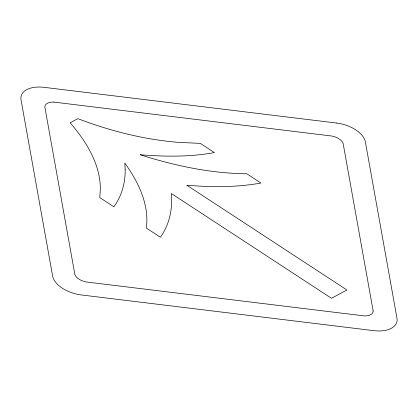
<?xml version="1.0" encoding="UTF-8"?>
<svg xmlns="http://www.w3.org/2000/svg" width="418" height="418" viewBox="0 0 418 418"><rect width="100%" height="100%" fill="white"/><g stroke="black" fill="none" stroke-linecap="round" stroke-linejoin="round"><path stroke-width="0.63" d="M53.974 102.112L331.787 136.028A11.809 6.552 15.3 0 1 343.136 143.458L373.164 310.961M53.974 102.117A11.809 6.552 15.3 0 0 44.841 107.039L74.864 274.542A11.809 6.552 15.3 0 0 86.218 281.967L364.026 315.888A11.809 6.552 15.3 0 0 373.159 310.961M125.165 169.316C125.463 182.582 121.763 196.047 113.863 206.8L99.782 197.589L100.357 188.717L100.184 184.233A192.944 107.055 15.3 0 0 96.443 165.941C90.983 149.832 81.186 135.589 70.156 122.798L77.863 118.644C100.466 127.281 123.801 134.073 147.627 138.348A192.954 107.06 15.3 0 0 177.916 142.324L200.347 143.379L214.418 152.586C189.981 157.064 164.938 156.703 140.26 154.77C168.799 163.913 198.242 170.617 228.16 172.974A185.111 102.708 15.3 0 0 246.876 173.82L260.952 183.032C236.504 187.442 211.466 187.332 186.789 185.216L346.914 289.987L331.49 298.3L171.364 193.534C172.791 208.775 169.447 224.722 160.392 237.246L146.316 228.04A187.546 104.061 15.3 0 0 146.483 212.924C144.398 194.6 135.401 177.885 124.836 163.083L125.165 169.316M336.579 123.044L44.203 87.346A26.778 14.86 15.3 0 0 21.036 99.839L52.605 275.943A26.783 14.86 15.3 0 0 81.421 294.956L373.796 330.654A26.783 14.86 15.3 0 0 396.943 318.041L365.384 141.995A26.783 14.86 15.3 0 0 336.579 123.044"/></g></svg>
